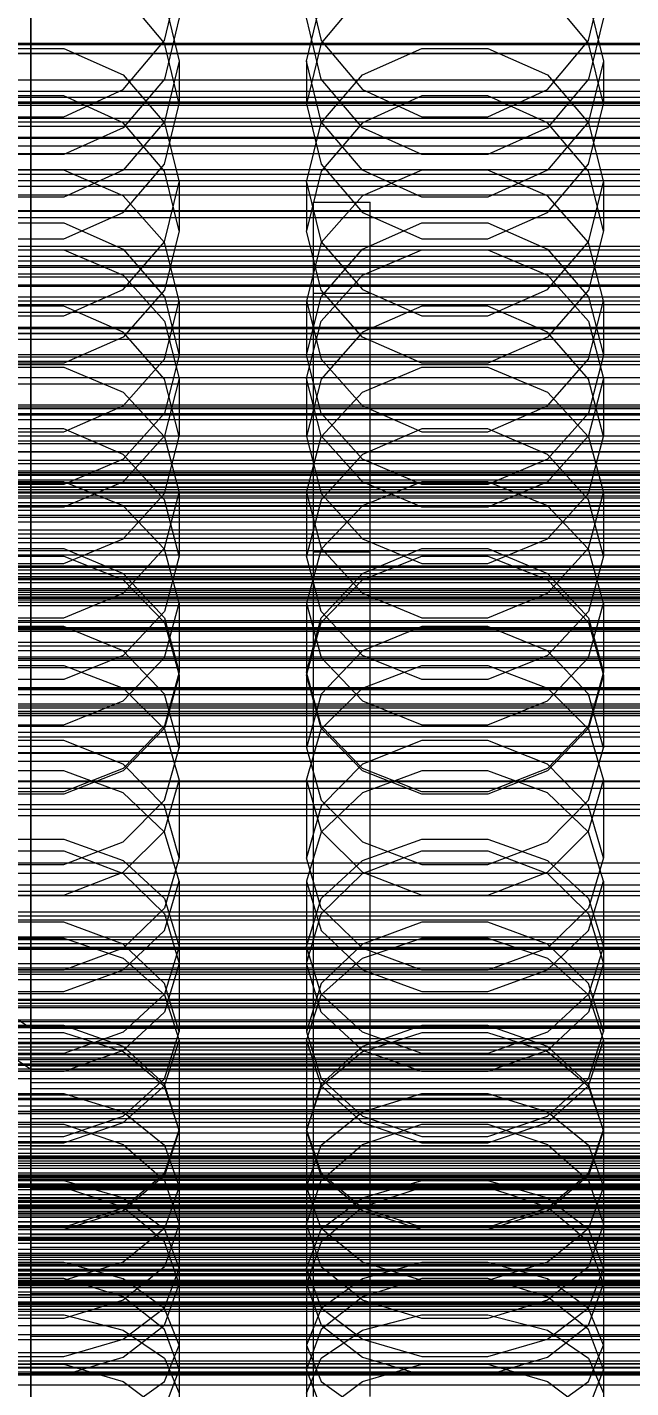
# Model space of a CAD drawing. Header units: millimetres. Extents: x -1970 to 59977, y -65068 to 6837.
# Drawn here: x -130.5 to -45.1, y -34588.8 to -34396.3 of the extents above; entities that cross this region are included whole.
import ezdxf

# ---------------------------------------------------------------- set-up
doc = ezdxf.new("R2010")
doc.units = ezdxf.units.MM
for name, color, linetype, lineweight in [('COTAS_O', 1, 'Continuous', 0), ('COTAS_P', 1, 'Continuous', 0), ('frontal_briquetadora', 7, 'Continuous', 0), ('frontal_C01', 7, 'Continuous', 0), ('frontal_C02', 7, 'Continuous', 0), ('frontal_C03', 7, 'Continuous', 0), ('frontal_mezcladora', 7, 'Continuous', 0), ('frontal_secador', 7, 'Continuous', 0), ('frontal_tolva', 7, 'Continuous', 0), ('frontal_tolva-C01', 7, 'Continuous', 0)]:
    doc.layers.add(name, color=color, linetype=linetype, lineweight=lineweight)
doc.dimstyles.new('R19_100', dxfattribs={"dimtxt": 250, "dimasz": 150, "dimexe": 150, "dimexo": 80, "dimgap": 100, "dimtad": 1, "dimtih": 1, "dimtoh": 1, "dimdsep": 46, "dimcen": 0.09, "dimadec": 0, "dimazin": 0, "dimtfac": 1, "dimtdec": 4, "dimtofl": 0, "dimtmove": 0, "dimatfit": 3, "dimfxl": 1, "dimtolj": 1, "dimtzin": 0, "dimarcsym": 0})

# ---------------------------------------------------------------- blocks, each defined once
blk = doc.blocks.new('*D37')
at = {"layer": 'COTAS_P', "color": 0, "lineweight": -2, "transparency": 16777216}
for p, q in [((-1750, -35420), (-1750, -34450)), ((2600, -35420), (2600, -34450)), ((-1600, -34600), (2450, -34600))]:
    blk.add_line(p, q, dxfattribs=at)
at = {"layer": 'COTAS_P', "color": 0, "transparency": 16777216}
for points in [[(-1600, -34575), (-1600, -34625), (-1750, -34600)], [(2450, -34575), (2450, -34625), (2600, -34600)]]:
    blk.add_solid(points, dxfattribs=at)
at = {"layer": 'Defpoints', "color": 0, "transparency": 16777216}
for p in [(2600, -34600), (-1750, -35500), (2600, -35500)]:
    blk.add_point(p, dxfattribs=at)
blk = doc.blocks.new('*D39')
at = {"layer": 'COTAS_O', "color": 0, "lineweight": -2, "transparency": 16777216}
for p, q in [((-1725, -34320), (-1725, -33550)), ((1725, -34320), (1725, -33550)), ((-1575, -33700), (1575, -33700))]:
    blk.add_line(p, q, dxfattribs=at)
at = {"layer": 'COTAS_O', "color": 0, "transparency": 16777216}
for points in [[(-1575, -33675), (-1575, -33725), (-1725, -33700)], [(1575, -33675), (1575, -33725), (1725, -33700)]]:
    blk.add_solid(points, dxfattribs=at)
at = {"layer": 'Defpoints', "color": 0, "transparency": 16777216}
for p in [(1725, -33700), (-1725, -34400), (1725, -34400)]:
    blk.add_point(p, dxfattribs=at)
blk = doc.blocks.new('*D42')
at = {"layer": 'COTAS_O', "color": 0, "lineweight": -2, "transparency": 16777216}
for p, q in [((-570, -33700), (200, -33700)), ((50, -34750), (50, -33850)), ((-570, -34900), (200, -34900))]:
    blk.add_line(p, q, dxfattribs=at)
at = {"layer": 'COTAS_O', "color": 0, "transparency": 16777216}
for points in [[(25, -33850), (75, -33850), (50, -33700)], [(25, -34750), (75, -34750), (50, -34900)]]:
    blk.add_solid(points, dxfattribs=at)
at = {"layer": 'Defpoints', "color": 0, "transparency": 16777216}
for p in [(-650, -33700), (50, -33700), (-650, -34900)]:
    blk.add_point(p, dxfattribs=at)
blk = doc.blocks.new('*D43')
at = {"layer": 'COTAS_O', "color": 0, "lineweight": -2, "transparency": 16777216}
for p, q in [((-650, -34820), (-650, -34050)), ((650, -34820), (650, -34050)), ((-500, -34200), (500, -34200))]:
    blk.add_line(p, q, dxfattribs=at)
at = {"layer": 'COTAS_O', "color": 0, "transparency": 16777216}
for points in [[(-500, -34175), (-500, -34225), (-650, -34200)], [(500, -34175), (500, -34225), (650, -34200)]]:
    blk.add_solid(points, dxfattribs=at)
at = {"layer": 'Defpoints', "color": 0, "transparency": 16777216}
for p in [(650, -34200), (-650, -34900), (650, -34900)]:
    blk.add_point(p, dxfattribs=at)

msp = doc.modelspace()

# ---------------------------------------------------------------- linework, layer by layer
at = {"layer": 'frontal_briquetadora'}
for p, q in [((-111.08, -34398.159), (-109, -34389.484)), ((-91, -34389.484), (-88.92, -34398.159)), ((-51.08, -34398.159), (-49, -34389.484)), ((-111.08, -34398.53), (-116.906, -34391.571)), ((-83.094, -34391.571), (-88.92, -34398.53)), ((-51.08, -34398.53), (-56.906, -34391.571)), ((-111.08, -34392.502), (-109, -34401.081)), ((-91, -34401.081), (-88.92, -34392.502)), ((-51.08, -34392.502), (-49, -34401.081)), ((-109, -34394.99), (-111.08, -34403.634)), ((-88.92, -34403.634), (-91, -34394.99)), ((-49, -34394.99), (-51.08, -34403.634)), ((-134.673, -34399.304), (-125.327, -34399.304)), ((-125.327, -34399.304), (-116.907, -34403.051)), ((-116.907, -34405.116), (-111.08, -34398.159)), ((-109, -34407.145), (-111.08, -34398.53)), ((-88.92, -34398.53), (-91, -34407.145)), ((-88.92, -34398.159), (-83.093, -34405.116)), ((-83.093, -34403.051), (-74.673, -34399.304)), ((-74.673, -34399.304), (-65.327, -34399.304)), ((-65.327, -34399.304), (-56.907, -34403.051)), ((-56.907, -34405.116), (-51.08, -34398.159)), ((-49, -34407.145), (-51.08, -34398.53)), ((-109, -34401.081), (-111.08, -34409.66)), ((-109, -34401.081), (-109, -34407.145)), ((-91, -34401.081), (-91, -34407.145)), ((-88.92, -34409.66), (-91, -34401.081)), ((-49, -34401.081), (-51.08, -34409.66)), ((-49, -34401.081), (-49, -34407.145)), ((-116.907, -34403.051), (-111.08, -34409.801)), ((-111.08, -34403.634), (-116.906, -34410.517)), ((-88.92, -34409.801), (-83.093, -34403.051)), ((-83.094, -34410.517), (-88.92, -34403.634)), ((-56.907, -34403.051), (-51.08, -34409.801)), ((-51.08, -34403.634), (-56.906, -34410.517)), ((-125.327, -34408.976), (-116.907, -34405.116)), ((-83.093, -34405.116), (-74.673, -34408.976)), ((-65.327, -34408.976), (-56.907, -34405.116)), ((-125.326, -34405.988), (-134.674, -34405.988)), ((-116.906, -34409.807), (-125.326, -34405.988)), ((-111.08, -34415.689), (-109, -34407.145)), ((-91, -34407.145), (-88.92, -34415.689)), ((-74.674, -34405.988), (-83.094, -34409.807)), ((-65.326, -34405.988), (-74.674, -34405.988)), ((-56.906, -34409.807), (-65.326, -34405.988)), ((-51.08, -34415.689), (-49, -34407.145)), ((-134.673, -34408.976), (-125.327, -34408.976)), ((-74.673, -34408.976), (-65.327, -34408.976)), ((-116.906, -34410.517), (-125.326, -34414.319)), ((-111.08, -34409.66), (-116.907, -34416.54)), ((-111.08, -34416.648), (-116.906, -34409.807)), ((-111.08, -34409.801), (-109, -34418.219)), ((-91, -34418.219), (-88.92, -34409.801)), ((-83.093, -34416.54), (-88.92, -34409.66)), ((-83.094, -34409.807), (-88.92, -34416.648)), ((-74.674, -34414.319), (-83.094, -34410.517)), ((-56.906, -34410.517), (-65.326, -34414.319)), ((-51.08, -34409.66), (-56.907, -34416.54)), ((-51.08, -34416.648), (-56.906, -34409.807)), ((-51.08, -34409.801), (-49, -34418.219)), ((-125.326, -34414.319), (-134.674, -34414.319)), ((-65.326, -34414.319), (-74.674, -34414.319)), ((-125.327, -34416.505), (-134.673, -34416.505)), ((-116.907, -34420.17), (-125.327, -34416.505)), ((-116.907, -34416.54), (-125.327, -34420.358)), ((-116.906, -34422.488), (-111.08, -34415.689)), ((-109, -34425.108), (-111.08, -34416.648)), ((-88.92, -34416.648), (-91, -34425.108)), ((-88.92, -34415.689), (-83.094, -34422.488)), ((-74.673, -34416.505), (-83.093, -34420.17)), ((-74.673, -34420.358), (-83.093, -34416.54)), ((-65.327, -34416.505), (-74.673, -34416.505)), ((-56.907, -34420.17), (-65.327, -34416.505)), ((-56.907, -34416.54), (-65.327, -34420.358)), ((-56.906, -34422.488), (-51.08, -34415.689)), ((-49, -34425.108), (-51.08, -34416.648)), ((-111.08, -34426.637), (-109, -34418.219)), ((-109, -34418.219), (-109, -34425.108)), ((-91, -34418.219), (-91, -34425.108)), ((-91, -34418.219), (-88.92, -34426.637)), ((-51.08, -34426.637), (-49, -34418.219)), ((-49, -34418.219), (-49, -34425.108)), ((-125.327, -34420.358), (-134.673, -34420.358)), ((-111.08, -34426.776), (-116.907, -34420.17)), ((-83.093, -34420.17), (-88.92, -34426.776)), ((-65.327, -34420.358), (-74.673, -34420.358)), ((-51.08, -34426.776), (-56.907, -34420.17)), ((-125.326, -34426.241), (-116.906, -34422.488)), ((-83.094, -34422.488), (-74.674, -34426.241)), ((-65.326, -34426.241), (-56.906, -34422.488)), ((-134.674, -34423.972), (-125.326, -34423.972)), ((-125.326, -34423.972), (-116.906, -34427.72)), ((-83.094, -34427.72), (-74.674, -34423.972)), ((-74.674, -34423.972), (-65.326, -34423.972)), ((-65.326, -34423.972), (-56.906, -34427.72)), ((-134.674, -34426.241), (-125.326, -34426.241)), ((-116.907, -34433.388), (-111.08, -34426.637)), ((-109, -34425.108), (-111.08, -34433.486)), ((-109, -34435.012), (-111.08, -34426.776)), ((-88.92, -34433.486), (-91, -34425.108)), ((-88.92, -34426.776), (-91, -34435.012)), ((-88.92, -34426.637), (-83.093, -34433.388)), ((-74.674, -34426.241), (-65.326, -34426.241)), ((-56.907, -34433.388), (-51.08, -34426.637)), ((-49, -34425.108), (-51.08, -34433.486)), ((-49, -34435.012), (-51.08, -34426.776)), ((-134.673, -34427.785), (-125.327, -34427.785)), ((-125.327, -34427.785), (-116.907, -34431.392)), ((-116.906, -34427.72), (-111.08, -34434.426)), ((-88.92, -34434.426), (-83.094, -34427.72)), ((-83.093, -34431.392), (-74.673, -34427.785)), ((-74.673, -34427.785), (-65.327, -34427.785)), ((-65.327, -34427.785), (-56.907, -34431.392)), ((-56.906, -34427.72), (-51.08, -34434.426)), ((-116.907, -34431.392), (-111.08, -34437.891)), ((-88.92, -34437.891), (-83.093, -34431.392)), ((-56.907, -34431.392), (-51.08, -34437.891)), ((200, -34434.477), (-160, -34434.477)), ((-125.327, -34437.134), (-116.907, -34433.388)), ((-111.08, -34433.486), (-116.906, -34440.145)), ((-111.08, -34434.426), (-109, -34442.708)), ((-91, -34442.708), (-88.92, -34434.426)), ((-83.094, -34440.145), (-88.92, -34433.486)), ((-83.093, -34433.388), (-74.673, -34437.134)), ((-65.327, -34437.134), (-56.907, -34433.388)), ((-51.08, -34433.486), (-56.906, -34440.145)), ((-51.08, -34434.426), (-49, -34442.708)), ((-125.326, -34435.765), (-134.674, -34435.765)), ((-116.906, -34439.459), (-125.326, -34435.765)), ((-111.08, -34443.249), (-109, -34435.012)), ((-109, -34435.012), (-109, -34442.708)), ((-91, -34435.012), (-91, -34442.708)), ((-91, -34435.012), (-88.92, -34443.249)), ((-74.674, -34435.765), (-83.094, -34439.459)), ((-65.326, -34435.765), (-74.674, -34435.765)), ((-56.906, -34439.459), (-65.326, -34435.765)), ((-51.08, -34443.249), (-49, -34435.012)), ((-49, -34435.012), (-49, -34442.708)), ((-134.673, -34437.134), (-125.327, -34437.134)), ((-111.08, -34437.891), (-109, -34445.996)), ((-91, -34445.996), (-88.92, -34437.891)), ((-74.673, -34437.134), (-65.327, -34437.134)), ((-51.08, -34437.891), (-49, -34445.996)), ((-160, -34439.62), (200, -34439.62)), ((-116.906, -34440.145), (-125.326, -34443.818)), ((-111.08, -34446.067), (-116.906, -34439.459)), ((-83.094, -34439.459), (-88.92, -34446.067)), ((-74.674, -34443.818), (-83.094, -34440.145)), ((-56.906, -34440.145), (-65.326, -34443.818)), ((-51.08, -34446.067), (-56.906, -34439.459)), ((-125.326, -34443.818), (-134.674, -34443.818)), ((-116.907, -34449.855), (-111.08, -34443.249)), ((-109, -34442.708), (-111.08, -34450.901)), ((-88.92, -34450.901), (-91, -34442.708)), ((-88.92, -34443.249), (-83.093, -34449.855)), ((-65.326, -34443.818), (-74.674, -34443.818)), ((-56.907, -34449.855), (-51.08, -34443.249)), ((-49, -34442.708), (-51.08, -34450.901)), ((-134.673, -34444.394), (-125.327, -34444.394)), ((-125.327, -34444.394), (-116.907, -34447.906)), ((-109, -34445.996), (-111.08, -34454.101)), ((-109, -34454.221), (-111.08, -34446.067)), ((-109, -34445.996), (-109, -34454.221)), ((-91, -34445.996), (-91, -34454.221)), ((-88.92, -34454.101), (-91, -34445.996)), ((-88.92, -34446.067), (-91, -34454.221)), ((-83.093, -34447.906), (-74.673, -34444.394)), ((-74.673, -34444.394), (-65.327, -34444.394)), ((-65.327, -34444.394), (-56.907, -34447.906)), ((-49, -34445.996), (-51.08, -34454.101)), ((-49, -34454.221), (-51.08, -34446.067)), ((-49, -34445.996), (-49, -34454.221)), ((-116.907, -34447.906), (-111.08, -34454.234)), ((-88.92, -34454.234), (-83.093, -34447.906)), ((-56.907, -34447.906), (-51.08, -34454.234)), ((-125.327, -34453.52), (-116.907, -34449.855)), ((-83.093, -34449.855), (-74.673, -34453.52)), ((-65.327, -34453.52), (-56.907, -34449.855)), ((200, -34451.11), (-160, -34451.11)), ((-111.08, -34450.901), (-116.906, -34457.404)), ((-83.094, -34457.404), (-88.92, -34450.901)), ((-51.08, -34450.901), (-56.906, -34457.404)), ((-125.326, -34453.127), (-134.674, -34453.127)), ((-134.673, -34453.52), (-125.327, -34453.52)), ((-116.906, -34456.734), (-125.326, -34453.127)), ((-74.674, -34453.127), (-83.094, -34456.734)), ((-65.326, -34453.127), (-74.674, -34453.127)), ((-74.673, -34453.52), (-65.327, -34453.52)), ((-56.906, -34456.734), (-65.326, -34453.127)), ((-111.08, -34454.101), (-116.907, -34460.601)), ((-111.08, -34462.278), (-109, -34454.221)), ((-111.08, -34454.234), (-109, -34462.125)), ((-91, -34454.221), (-88.92, -34462.278)), ((-91, -34462.125), (-88.92, -34454.234)), ((-83.093, -34460.601), (-88.92, -34454.101)), ((-51.08, -34454.101), (-56.907, -34460.601)), ((-51.08, -34462.278), (-49, -34454.221)), ((-51.08, -34454.234), (-49, -34462.125)), ((-160, -34457.538), (200, -34457.538)), ((-116.906, -34457.404), (-125.326, -34460.988)), ((-111.08, -34463.18), (-116.906, -34456.734)), ((-83.094, -34456.734), (-88.92, -34463.181)), ((-74.674, -34460.988), (-83.094, -34457.404)), ((-56.906, -34457.404), (-65.326, -34460.988)), ((-51.08, -34463.18), (-56.906, -34456.734)), ((200, -34461.368), (-160, -34461.368)), ((-125.326, -34460.988), (-134.674, -34460.988)), ((-125.327, -34460.596), (-134.673, -34460.596)), ((-116.907, -34464.004), (-125.327, -34460.596)), ((-116.907, -34460.601), (-125.327, -34464.208)), ((-74.673, -34460.596), (-83.093, -34464.004)), ((-74.673, -34464.208), (-83.093, -34460.601)), ((-65.326, -34460.988), (-74.674, -34460.988)), ((-65.327, -34460.596), (-74.673, -34460.596)), ((-56.907, -34464.004), (-65.327, -34460.596)), ((-56.907, -34460.601), (-65.327, -34464.208)), ((-116.906, -34468.668), (-111.08, -34462.278)), ((-111.08, -34470.016), (-109, -34462.125)), ((-109, -34471.125), (-111.08, -34463.18)), ((-109, -34462.125), (-109, -34471.125)), ((-91, -34462.125), (-91, -34471.125)), ((-91, -34462.125), (-88.92, -34470.016)), ((-88.92, -34463.181), (-91, -34471.125)), ((-88.92, -34462.278), (-83.094, -34468.668)), ((-56.906, -34468.668), (-51.08, -34462.278)), ((-51.08, -34470.016), (-49, -34462.125)), ((-49, -34471.125), (-51.08, -34463.18)), ((-49, -34462.125), (-49, -34471.125)), ((-160, -34463.94), (200, -34463.94)), ((-125.327, -34464.208), (-134.673, -34464.208)), ((-111.08, -34470.145), (-116.907, -34464.004)), ((-83.093, -34464.004), (-88.92, -34470.145)), ((-65.327, -34464.208), (-74.673, -34464.208)), ((-51.08, -34470.145), (-56.907, -34464.004)), ((-125.326, -34472.188), (-116.906, -34468.668)), ((-83.094, -34468.668), (-74.674, -34472.188)), ((-65.326, -34472.188), (-56.906, -34468.668)), ((-134.674, -34470.06), (-125.326, -34470.06)), ((-134.673, -34471.151), (-125.327, -34471.151)), ((-125.327, -34471.151), (-116.907, -34474.485)), ((-125.326, -34470.06), (-116.906, -34473.572)), ((-116.907, -34476.344), (-111.08, -34470.016)), ((-109, -34477.803), (-111.08, -34470.145)), ((-109, -34471.125), (-111.08, -34478.964)), ((-88.92, -34470.145), (-91, -34477.803)), ((-88.92, -34478.964), (-91, -34471.125)), ((-88.92, -34470.016), (-83.093, -34476.344)), ((-83.094, -34473.572), (-74.674, -34470.06)), ((-83.093, -34474.485), (-74.673, -34471.151)), ((-74.674, -34470.06), (-65.326, -34470.06)), ((-74.673, -34471.151), (-65.327, -34471.151)), ((-65.327, -34471.151), (-56.907, -34474.485)), ((-65.326, -34470.06), (-56.906, -34473.572)), ((-56.907, -34476.344), (-51.08, -34470.016)), ((-49, -34477.803), (-51.08, -34470.145)), ((-49, -34471.125), (-51.08, -34478.964)), ((-134.674, -34472.188), (-125.326, -34472.188)), ((-74.674, -34472.188), (-65.326, -34472.188)), ((-116.907, -34474.485), (-111.08, -34480.494)), ((-116.906, -34473.572), (-111.08, -34479.841)), ((-88.92, -34479.841), (-83.094, -34473.572)), ((-88.92, -34480.494), (-83.093, -34474.485)), ((-56.907, -34474.485), (-51.08, -34480.494)), ((-56.906, -34473.572), (-51.08, -34479.841)), ((-125.327, -34479.856), (-116.907, -34476.344)), ((-83.093, -34476.344), (-74.673, -34479.856)), ((-65.327, -34479.856), (-56.907, -34476.344)), ((200, -34478.149), (-160, -34478.149)), ((-111.08, -34485.461), (-109, -34477.803)), ((-109, -34477.803), (-109, -34487.557)), ((-91, -34477.803), (-91, -34487.557)), ((-91, -34477.803), (-88.92, -34485.461)), ((-51.08, -34485.461), (-49, -34477.803)), ((-49, -34477.803), (-49, -34487.557)), ((-134.673, -34479.856), (-125.327, -34479.856)), ((-111.08, -34478.964), (-116.906, -34485.172)), ((-111.08, -34479.841), (-109, -34487.557)), ((-111.08, -34480.494), (-109, -34487.986)), ((-91, -34487.557), (-88.92, -34479.841)), ((-91, -34487.986), (-88.92, -34480.494)), ((-83.094, -34485.172), (-88.92, -34478.964)), ((-74.673, -34479.856), (-65.327, -34479.856)), ((-51.08, -34478.964), (-56.906, -34485.172)), ((-51.08, -34479.841), (-49, -34487.557)), ((-51.08, -34480.494), (-49, -34487.986)), ((-160, -34481.433), (200, -34481.433)), ((-125.326, -34481.091), (-134.674, -34481.091)), ((-116.906, -34484.534), (-125.326, -34481.091)), ((-74.674, -34481.091), (-83.094, -34484.534)), ((-65.326, -34481.091), (-74.674, -34481.091)), ((-56.906, -34484.534), (-65.326, -34481.091)), ((-160, -34483.291), (200, -34483.291)), ((-111.08, -34490.676), (-116.906, -34484.534)), ((-83.094, -34484.534), (-88.92, -34490.676)), ((-51.08, -34490.676), (-56.906, -34484.534)), ((-160, -34485.849), (200, -34485.849)), ((-134.673, -34486.586), (-125.327, -34486.586)), ((-125.327, -34486.586), (-116.907, -34489.803)), ((-116.906, -34485.172), (-125.326, -34488.588)), ((-116.907, -34491.602), (-111.08, -34485.461)), ((-88.92, -34485.461), (-83.093, -34491.602)), ((-74.674, -34488.588), (-83.094, -34485.172)), ((-83.093, -34489.803), (-74.673, -34486.586)), ((-74.673, -34486.586), (-65.327, -34486.586)), ((-65.327, -34486.586), (-56.907, -34489.803)), ((-56.906, -34485.172), (-65.326, -34488.588)), ((-56.907, -34491.602), (-51.08, -34485.461)), ((-109, -34487.557), (-111.08, -34495.158)), ((-109, -34487.986), (-111.08, -34495.478)), ((-109, -34487.986), (-109, -34498.23)), ((-88.92, -34495.158), (-91, -34487.557)), ((-91, -34487.986), (-91, -34498.23)), ((-88.92, -34495.478), (-91, -34487.986)), ((-49, -34487.557), (-51.08, -34495.158)), ((-49, -34487.986), (-51.08, -34495.478)), ((-49, -34487.986), (-49, -34498.23)), ((-160, -34489.719), (200, -34489.719)), ((-160, -34489.991), (200, -34489.991)), ((-125.326, -34488.588), (-134.674, -34488.588)), ((-116.907, -34489.803), (-111.08, -34495.6)), ((-88.92, -34495.6), (-83.093, -34489.803)), ((-65.326, -34488.588), (-74.674, -34488.588)), ((-56.907, -34489.803), (-51.08, -34495.6)), ((-160, -34492.29), (200, -34492.29)), ((-125.327, -34495.01), (-116.907, -34491.602)), ((-109, -34498.23), (-111.08, -34490.676)), ((-88.92, -34490.676), (-91, -34498.23)), ((-83.093, -34491.602), (-74.673, -34495.01)), ((-65.327, -34495.01), (-56.907, -34491.602)), ((-49, -34498.23), (-51.08, -34490.676)), ((-160, -34493.614), (200, -34493.614)), ((-134.673, -34495.01), (-125.327, -34495.01)), ((-111.08, -34495.478), (-116.907, -34501.486)), ((-111.08, -34495.158), (-116.906, -34501.17)), ((-111.08, -34495.6), (-109, -34502.829)), ((-91, -34502.829), (-88.92, -34495.6)), ((-83.094, -34501.17), (-88.92, -34495.158)), ((-83.093, -34501.486), (-88.92, -34495.478)), ((-74.673, -34495.01), (-65.327, -34495.01)), ((-51.08, -34495.478), (-56.907, -34501.486)), ((-51.08, -34495.158), (-56.906, -34501.17)), ((-51.08, -34495.6), (-49, -34502.829)), ((-160, -34498.03), (200, -34498.03)), ((-125.326, -34497.219), (-134.674, -34497.219)), ((-116.906, -34500.552), (-125.326, -34497.219)), ((-74.674, -34497.219), (-83.094, -34500.552)), ((-65.326, -34497.219), (-74.674, -34497.219)), ((-56.906, -34500.552), (-65.326, -34497.219)), ((-111.08, -34505.662), (-109, -34498.23)), ((-91, -34498.23), (-88.92, -34505.662)), ((-51.08, -34505.662), (-49, -34498.23)), ((-125.327, -34501.512), (-134.673, -34501.512)), ((-116.907, -34501.486), (-125.327, -34504.82)), ((-116.907, -34504.604), (-125.327, -34501.512)), ((-116.906, -34501.17), (-125.326, -34504.474)), ((-111.08, -34506.493), (-116.906, -34500.552)), ((-83.094, -34500.552), (-88.92, -34506.493)), ((-74.674, -34504.474), (-83.094, -34501.17)), ((-74.673, -34504.82), (-83.093, -34501.486)), ((-74.673, -34501.512), (-83.093, -34504.604)), ((-65.327, -34501.512), (-74.673, -34501.512)), ((-56.907, -34501.486), (-65.327, -34504.82)), ((-56.907, -34504.604), (-65.327, -34501.512)), ((-56.906, -34501.17), (-65.326, -34504.474)), ((-51.08, -34506.493), (-56.906, -34500.552)), ((-111.08, -34510.058), (-109, -34502.829)), ((-109, -34502.829), (-109, -34513.787)), ((-91, -34502.829), (-91, -34513.787)), ((-91, -34502.829), (-88.92, -34510.058)), ((-51.08, -34510.058), (-49, -34502.829)), ((-49, -34502.829), (-49, -34513.787)), ((-125.326, -34504.474), (-134.674, -34504.474)), ((-125.327, -34504.82), (-134.673, -34504.82)), ((-111.08, -34510.176), (-116.907, -34504.604)), ((-116.906, -34511.534), (-111.08, -34505.662)), ((-83.093, -34504.604), (-88.92, -34510.176)), ((-88.92, -34505.662), (-83.094, -34511.534)), ((-65.326, -34504.474), (-74.674, -34504.474)), ((-65.327, -34504.82), (-74.673, -34504.82)), ((-51.08, -34510.176), (-56.907, -34504.604)), ((-56.906, -34511.534), (-51.08, -34505.662)), ((-109, -34513.787), (-111.08, -34506.493)), ((-88.92, -34506.493), (-91, -34513.787)), ((-49, -34513.787), (-51.08, -34506.493)), ((-134.673, -34511.161), (-125.327, -34511.161)), ((-125.327, -34511.161), (-116.907, -34514.166)), ((-125.326, -34514.76), (-116.906, -34511.534)), ((-116.907, -34515.855), (-111.08, -34510.058)), ((-109, -34517.123), (-111.08, -34510.176)), ((-88.92, -34510.176), (-91, -34517.123)), ((-88.92, -34510.058), (-83.093, -34515.855)), ((-83.094, -34511.534), (-74.674, -34514.76)), ((-83.093, -34514.166), (-74.673, -34511.161)), ((-74.673, -34511.161), (-65.327, -34511.161)), ((-65.327, -34511.161), (-56.907, -34514.166)), ((-65.326, -34514.76), (-56.906, -34511.534)), ((-56.907, -34515.855), (-51.08, -34510.058)), ((-49, -34517.123), (-51.08, -34510.176)), ((-134.674, -34512.811), (-125.326, -34512.811)), ((-125.326, -34512.811), (-116.906, -34516.027)), ((-83.094, -34516.027), (-74.674, -34512.811)), ((-74.674, -34512.811), (-65.326, -34512.811)), ((-65.326, -34512.811), (-56.906, -34516.027)), ((-134.674, -34514.76), (-125.326, -34514.76)), ((-116.907, -34514.166), (-111.08, -34519.58)), ((-109, -34513.787), (-111.08, -34520.952)), ((-88.92, -34520.952), (-91, -34513.787)), ((-88.92, -34519.58), (-83.093, -34514.166)), ((-74.674, -34514.76), (-65.326, -34514.76)), ((-56.907, -34514.166), (-51.08, -34519.58)), ((-49, -34513.787), (-51.08, -34520.952)), ((-125.327, -34519.072), (-116.907, -34515.855)), ((-116.906, -34516.027), (-111.08, -34521.752)), ((-111.08, -34524.071), (-109, -34517.123)), ((-109, -34517.123), (-109, -34528.769)), ((-91, -34517.123), (-91, -34528.769)), ((-91, -34517.123), (-88.92, -34524.071)), ((-88.92, -34521.752), (-83.094, -34516.027)), ((-83.093, -34515.855), (-74.673, -34519.072)), ((-65.327, -34519.072), (-56.907, -34515.855)), ((-56.906, -34516.027), (-51.08, -34521.752)), ((-51.08, -34524.071), (-49, -34517.123)), ((-49, -34517.123), (-49, -34528.769)), ((-134.673, -34519.072), (-125.327, -34519.072)), ((-74.673, -34519.072), (-65.327, -34519.072)), ((-111.08, -34520.952), (-116.906, -34526.603)), ((-111.08, -34519.58), (-109, -34526.331)), ((-91, -34526.331), (-88.92, -34519.58)), ((-83.094, -34526.603), (-88.92, -34520.952)), ((-51.08, -34520.952), (-56.906, -34526.603)), ((-51.08, -34519.58), (-49, -34526.331)), ((-125.326, -34522.89), (-134.674, -34522.89)), ((-116.906, -34526.023), (-125.326, -34522.89)), ((-111.08, -34521.752), (-109, -34528.769)), ((-91, -34528.769), (-88.92, -34521.752)), ((-74.674, -34522.89), (-83.094, -34526.023)), ((-65.326, -34522.89), (-74.674, -34522.89)), ((-56.906, -34526.023), (-65.326, -34522.89)), ((-51.08, -34521.752), (-49, -34528.769)), ((-116.907, -34529.643), (-111.08, -34524.071)), ((-88.92, -34524.071), (-83.093, -34529.643)), ((-56.907, -34529.643), (-51.08, -34524.071)), ((-134.673, -34525.158), (-125.327, -34525.158)), ((-125.327, -34525.158), (-116.907, -34528.025)), ((-116.906, -34526.603), (-125.326, -34529.704)), ((-111.08, -34531.596), (-116.906, -34526.023)), ((-109, -34526.331), (-111.08, -34533.082)), ((-109, -34526.331), (-109, -34538.419)), ((-91, -34526.331), (-91, -34538.419)), ((-88.92, -34533.082), (-91, -34526.331)), ((-83.094, -34526.023), (-88.92, -34531.596)), ((-74.674, -34529.704), (-83.094, -34526.603)), ((-83.093, -34528.025), (-74.673, -34525.158)), ((-74.673, -34525.158), (-65.327, -34525.158)), ((-65.327, -34525.158), (-56.907, -34528.025)), ((-56.906, -34526.603), (-65.326, -34529.704)), ((-51.08, -34531.596), (-56.906, -34526.023)), ((-49, -34526.331), (-51.08, -34533.082)), ((-49, -34526.331), (-49, -34538.419)), ((-116.907, -34528.025), (-111.08, -34533.192)), ((-109, -34528.769), (-111.08, -34535.649)), ((-88.92, -34535.648), (-91, -34528.769)), ((-88.92, -34533.192), (-83.093, -34528.025)), ((-56.907, -34528.025), (-51.08, -34533.192)), ((-49, -34528.769), (-51.08, -34535.649)), ((195, -34530), (-195, -34530)), ((-125.326, -34529.704), (-134.674, -34529.704)), ((-125.327, -34532.735), (-116.907, -34529.643)), ((-83.093, -34529.643), (-74.673, -34532.735)), ((-65.326, -34529.704), (-74.674, -34529.704)), ((-65.327, -34532.735), (-56.907, -34529.643)), ((-134.673, -34532.735), (-125.327, -34532.735)), ((-109, -34538.419), (-111.08, -34531.596)), ((-88.92, -34531.596), (-91, -34538.419)), ((-74.673, -34532.735), (-65.327, -34532.735)), ((-49, -34538.419), (-51.08, -34531.596)), ((-111.08, -34533.082), (-116.907, -34538.496)), ((-111.08, -34533.192), (-109, -34539.635)), ((-91, -34539.635), (-88.92, -34533.192)), ((-83.093, -34538.496), (-88.92, -34533.082)), ((-51.08, -34533.082), (-56.907, -34538.496)), ((-51.08, -34533.192), (-49, -34539.635)), ((-111.08, -34535.649), (-116.906, -34541.066)), ((-83.094, -34541.066), (-88.92, -34535.648)), ((-51.08, -34535.649), (-56.906, -34541.066)), ((195, -34537), (-195, -34537)), ((-125.326, -34537.508), (-134.674, -34537.508)), ((-125.327, -34538.552), (-134.673, -34538.552)), ((-116.907, -34538.496), (-125.327, -34541.501)), ((-116.907, -34541.275), (-125.327, -34538.552)), ((-116.906, -34540.51), (-125.326, -34537.508)), ((-111.08, -34545.1), (-109, -34538.419)), ((-91, -34538.419), (-88.92, -34545.1)), ((-74.674, -34537.508), (-83.094, -34540.51)), ((-74.673, -34541.501), (-83.093, -34538.496)), ((-74.673, -34538.552), (-83.093, -34541.275)), ((-65.326, -34537.508), (-74.674, -34537.508)), ((-65.327, -34538.552), (-74.673, -34538.552)), ((-56.907, -34538.496), (-65.327, -34541.501)), ((-56.907, -34541.275), (-65.327, -34538.552)), ((-56.906, -34540.51), (-65.326, -34537.508)), ((-51.08, -34545.1), (-49, -34538.419)), ((-111.08, -34545.844), (-116.906, -34540.51)), ((-111.08, -34546.078), (-109, -34539.635)), ((-109, -34539.635), (-109, -34552.363)), ((-91, -34539.635), (-91, -34552.363)), ((-91, -34539.635), (-88.92, -34546.078)), ((-83.094, -34540.51), (-88.92, -34545.844)), ((-51.08, -34545.844), (-56.906, -34540.51)), ((-51.08, -34546.078), (-49, -34539.635)), ((-49, -34539.635), (-49, -34552.363)), ((-125.327, -34541.501), (-134.673, -34541.501)), ((-116.906, -34541.066), (-125.326, -34544.034)), ((-111.08, -34546.182), (-116.907, -34541.275)), ((-83.093, -34541.275), (-88.92, -34546.182)), ((-74.674, -34544.034), (-83.094, -34541.066)), ((-65.327, -34541.501), (-74.673, -34541.501)), ((-56.906, -34541.066), (-65.326, -34544.034)), ((-51.08, -34546.182), (-56.907, -34541.275)), ((-125.326, -34544.034), (-134.674, -34544.034)), ((-65.326, -34544.034), (-74.674, -34544.034)), ((-116.907, -34551.244), (-111.08, -34546.078)), ((-116.906, -34550.353), (-111.08, -34545.1)), ((-109, -34552.363), (-111.08, -34545.844)), ((-109, -34552.301), (-111.08, -34546.182)), ((-88.92, -34545.844), (-91, -34552.363)), ((-88.92, -34546.182), (-91, -34552.301)), ((-88.92, -34545.1), (-83.094, -34550.353)), ((-88.92, -34546.078), (-83.093, -34551.244)), ((-56.907, -34551.244), (-51.08, -34546.078)), ((-56.906, -34550.353), (-51.08, -34545.1)), ((-49, -34552.363), (-51.08, -34545.844)), ((-49, -34552.301), (-51.08, -34546.182)), ((-134.673, -34547.13), (-125.327, -34547.13)), ((-125.327, -34547.13), (-116.907, -34549.754)), ((-83.093, -34549.754), (-74.673, -34547.13)), ((-74.673, -34547.13), (-65.327, -34547.13)), ((-65.327, -34547.13), (-56.907, -34549.754)), ((-116.907, -34549.754), (-111.08, -34554.481)), ((-88.92, -34554.481), (-83.093, -34549.754)), ((-56.907, -34549.754), (-51.08, -34554.481)), ((-134.674, -34551.493), (-125.326, -34551.493)), ((-125.327, -34554.112), (-116.907, -34551.244)), ((-125.326, -34553.23), (-116.906, -34550.353)), ((-125.326, -34551.493), (-116.906, -34554.358)), ((-83.094, -34550.353), (-74.674, -34553.23)), ((-83.094, -34554.358), (-74.674, -34551.493)), ((-83.093, -34551.244), (-74.673, -34554.112)), ((-74.674, -34551.493), (-65.326, -34551.493)), ((-65.327, -34554.112), (-56.907, -34551.244)), ((-65.326, -34553.23), (-56.906, -34550.353)), ((-65.326, -34551.493), (-56.906, -34554.358)), ((-134.674, -34553.23), (-125.326, -34553.23)), ((-111.08, -34558.42), (-109, -34552.301)), ((-109, -34552.363), (-111.08, -34558.731)), ((-109, -34552.301), (-109, -34565.638)), ((-91, -34552.301), (-91, -34565.638)), ((-91, -34552.301), (-88.92, -34558.42)), ((-88.92, -34558.731), (-91, -34552.363)), ((-74.674, -34553.23), (-65.326, -34553.23)), ((-51.08, -34558.42), (-49, -34552.301)), ((-49, -34552.363), (-51.08, -34558.731)), ((-49, -34552.301), (-49, -34565.638)), ((-134.673, -34554.112), (-125.327, -34554.112)), ((-116.906, -34554.358), (-111.08, -34559.44)), ((-111.08, -34554.481), (-109, -34560.376)), ((-91, -34560.376), (-88.92, -34554.481)), ((-88.92, -34559.44), (-83.094, -34554.358)), ((-74.673, -34554.112), (-65.327, -34554.112)), ((-56.906, -34554.358), (-51.08, -34559.44)), ((-51.08, -34554.481), (-49, -34560.376)), ((-134.673, -34559.449), (-125.327, -34559.449)), ((-125.327, -34559.449), (-116.907, -34561.918)), ((-116.907, -34563.327), (-111.08, -34558.42)), ((-111.08, -34558.731), (-116.906, -34563.729)), ((-111.08, -34559.44), (-109, -34565.638)), ((-91, -34565.638), (-88.92, -34559.44)), ((-88.92, -34558.42), (-83.093, -34563.327)), ((-83.094, -34563.729), (-88.92, -34558.731)), ((-83.093, -34561.918), (-74.673, -34559.449)), ((-74.673, -34559.449), (-65.327, -34559.449)), ((-65.327, -34559.449), (-56.907, -34561.918)), ((-56.907, -34563.327), (-51.08, -34558.42)), ((-51.08, -34558.731), (-56.906, -34563.729)), ((-51.08, -34559.44), (-49, -34565.638)), ((-125.326, -34560.448), (-134.674, -34560.448)), ((-116.906, -34563.217), (-125.326, -34560.448)), ((-109, -34560.376), (-111.08, -34566.271)), ((-109, -34560.376), (-109, -34574.101)), ((-91, -34560.376), (-91, -34574.101)), ((-88.92, -34566.271), (-91, -34560.376)), ((-74.674, -34560.448), (-83.094, -34563.217)), ((-65.326, -34560.448), (-74.674, -34560.448)), ((-56.906, -34563.217), (-65.326, -34560.448)), ((-49, -34560.376), (-51.08, -34566.271)), ((-49, -34560.376), (-49, -34574.101)), ((-125.327, -34566.05), (-116.907, -34563.327)), ((-116.907, -34561.918), (-111.08, -34566.366)), ((-111.08, -34568.125), (-116.906, -34563.217)), ((-88.92, -34566.366), (-83.093, -34561.918)), ((-83.094, -34563.217), (-88.92, -34568.125)), ((-83.093, -34563.327), (-74.673, -34566.05)), ((-65.327, -34566.05), (-56.907, -34563.327)), ((-56.907, -34561.918), (-51.08, -34566.366)), ((-51.08, -34568.125), (-56.906, -34563.217)), ((-116.906, -34563.729), (-125.326, -34566.461)), ((-74.674, -34566.461), (-83.094, -34563.729)), ((-56.906, -34563.729), (-65.326, -34566.461)), ((-125.326, -34566.461), (-134.674, -34566.461)), ((-134.673, -34566.05), (-125.327, -34566.05)), ((-111.08, -34566.271), (-116.907, -34570.998)), ((-109, -34565.638), (-111.08, -34571.679)), ((-111.08, -34566.366), (-109, -34571.912)), ((-88.92, -34571.679), (-91, -34565.638)), ((-91, -34571.912), (-88.92, -34566.366)), ((-83.093, -34570.998), (-88.92, -34566.271)), ((-65.326, -34566.461), (-74.674, -34566.461)), ((-74.673, -34566.05), (-65.327, -34566.05)), ((-51.08, -34566.271), (-56.907, -34570.998)), ((-49, -34565.638), (-51.08, -34571.679)), ((-51.08, -34566.366), (-49, -34571.912)), ((-109, -34574.101), (-111.08, -34568.125)), ((-88.92, -34568.125), (-91, -34574.101)), ((-49, -34574.101), (-51.08, -34568.125)), ((-125.327, -34571.082), (-134.673, -34571.082)), ((-116.907, -34570.998), (-125.327, -34573.621)), ((-116.907, -34573.39), (-125.327, -34571.082)), ((-74.673, -34573.621), (-83.093, -34570.998)), ((-74.673, -34571.082), (-83.093, -34573.39)), ((-65.327, -34571.082), (-74.673, -34571.082)), ((-56.907, -34570.998), (-65.327, -34573.621)), ((-56.907, -34573.39), (-65.327, -34571.082)), ((-111.08, -34571.679), (-116.906, -34576.409)), ((-111.08, -34577.459), (-109, -34571.912)), ((-109, -34571.912), (-109, -34586.193)), ((-91, -34571.912), (-91, -34586.193)), ((-91, -34571.912), (-88.92, -34577.459)), ((-83.094, -34576.409), (-88.92, -34571.679)), ((-51.08, -34571.679), (-56.906, -34576.409)), ((-51.08, -34577.459), (-49, -34571.912)), ((-49, -34571.912), (-49, -34586.193)), ((-125.326, -34573.305), (-134.674, -34573.305)), ((-125.327, -34573.621), (-134.673, -34573.621)), ((-116.906, -34575.925), (-125.326, -34573.305)), ((-111.08, -34577.548), (-116.907, -34573.39)), ((-111.08, -34579.916), (-109, -34574.101)), ((-91, -34574.101), (-88.92, -34579.916)), ((-83.093, -34573.39), (-88.92, -34577.548)), ((-74.674, -34573.305), (-83.094, -34575.925)), ((-65.326, -34573.305), (-74.674, -34573.305)), ((-65.327, -34573.621), (-74.673, -34573.621)), ((-56.906, -34575.925), (-65.326, -34573.305)), ((-51.08, -34577.548), (-56.907, -34573.39)), ((-51.08, -34579.916), (-49, -34574.101)), ((-116.906, -34576.409), (-125.326, -34578.991)), ((-111.08, -34580.562), (-116.906, -34575.925)), ((-83.094, -34575.925), (-88.92, -34580.562)), ((-74.674, -34578.991), (-83.094, -34576.409)), ((-56.906, -34576.409), (-65.326, -34578.991)), ((-51.08, -34580.562), (-56.906, -34575.925)), ((-125.326, -34578.991), (-134.674, -34578.991)), ((-134.673, -34578.443), (-125.327, -34578.443)), ((-125.327, -34578.443), (-116.907, -34580.641)), ((-116.907, -34581.907), (-111.08, -34577.459)), ((-109, -34582.734), (-111.08, -34577.548)), ((-88.92, -34577.548), (-91, -34582.734)), ((-88.92, -34577.459), (-83.093, -34581.907)), ((-83.093, -34580.641), (-74.673, -34578.443)), ((-65.326, -34578.991), (-74.674, -34578.991)), ((-74.673, -34578.443), (-65.327, -34578.443)), ((-65.327, -34578.443), (-56.907, -34580.641)), ((-56.907, -34581.907), (-51.08, -34577.459)), ((-49, -34582.734), (-51.08, -34577.548)), ((195, -34580), (-195, -34580)), ((-116.907, -34580.641), (-111.08, -34584.6)), ((-116.906, -34584.461), (-111.08, -34579.916)), ((-109, -34586.193), (-111.08, -34580.562)), ((-88.92, -34580.562), (-91, -34586.193)), ((-88.92, -34579.916), (-83.094, -34584.461)), ((-88.92, -34584.6), (-83.093, -34580.641)), ((-56.907, -34580.641), (-51.08, -34584.6)), ((-56.906, -34584.461), (-51.08, -34579.916)), ((-49, -34586.193), (-51.08, -34580.562)), ((-125.327, -34584.376), (-116.907, -34581.907)), ((-111.08, -34587.919), (-109, -34582.734)), ((-109, -34582.734), (-109, -34597.535)), ((-91, -34582.734), (-91, -34597.535)), ((-91, -34582.734), (-88.92, -34587.919)), ((-83.093, -34581.907), (-74.673, -34584.376)), ((-65.327, -34584.376), (-56.907, -34581.907)), ((-51.08, -34587.919), (-49, -34582.734)), ((-49, -34582.734), (-49, -34597.535)), ((-134.673, -34584.376), (-125.327, -34584.376)), ((-125.326, -34586.939), (-116.906, -34584.461)), ((-111.08, -34584.6), (-109, -34589.538)), ((-91, -34589.538), (-88.92, -34584.6)), ((-83.094, -34584.461), (-74.674, -34586.939)), ((-74.673, -34584.376), (-65.327, -34584.376)), ((-65.326, -34586.939), (-56.906, -34584.461)), ((-51.08, -34584.6), (-49, -34589.538)), ((-134.674, -34585.444), (-125.326, -34585.444)), ((-125.326, -34585.444), (-116.906, -34587.908)), ((-109, -34586.193), (-111.08, -34591.656)), ((-88.92, -34591.656), (-91, -34586.193)), ((-83.094, -34587.908), (-74.674, -34585.444)), ((-74.674, -34585.444), (-65.326, -34585.444)), ((-65.326, -34585.444), (-56.906, -34587.908)), ((-49, -34586.193), (-51.08, -34591.656)), ((195, -34587), (-195, -34587)), ((-134.674, -34586.939), (-125.326, -34586.939)), ((-116.907, -34592.078), (-111.08, -34587.919)), ((-116.906, -34587.908), (-111.08, -34592.262)), ((-88.92, -34592.262), (-83.094, -34587.908)), ((-88.92, -34587.919), (-83.093, -34592.078)), ((-74.674, -34586.939), (-65.326, -34586.939)), ((-56.907, -34592.078), (-51.08, -34587.919)), ((-56.906, -34587.908), (-51.08, -34592.262))]:
    msp.add_line(p, q, dxfattribs=at)
at = {"layer": 'frontal_C01'}
for p, q in [((-130, -34620.053), (-130, -34323.357)), ((-130, -34329.075), (-130, -34625.771)), ((-425, -34411.836), (425, -34411.836)), ((425, -34423.267), (-425, -34423.267)), ((425, -34427.299), (-425, -34427.299)), ((-425, -34438.729), (425, -34438.729)), ((-450, -34481.223), (450, -34481.223)), ((450, -34493.398), (-450, -34493.398)), ((450, -34514.562), (-450, -34514.562)), ((-450, -34526.737), (450, -34526.737))]:
    msp.add_line(p, q, dxfattribs=at)
at = {"layer": 'frontal_C02'}
for p, q in [((-130, -34537.975), (-130, -34253.153)), ((-130, -34258.894), (-130, -34543.716)), ((-311.15, -34442.907), (311.15, -34442.907)), ((-311.15, -34443.543), (311.15, -34443.543)), ((-311.15, -34444), (311.15, -34444)), ((-311.15, -34445.866), (311.15, -34445.866)), ((-311.15, -34446.749), (311.15, -34446.749)), ((-311.15, -34449.717), (311.15, -34449.717)), ((-311.15, -34450.966), (311.15, -34450.966)), ((-311.15, -34454.834), (311.15, -34454.834)), ((-311.15, -34456.364), (311.15, -34456.364)), ((-440, -34459.297), (440, -34459.297)), ((-440, -34459.522), (440, -34459.522)), ((-440, -34459.684), (440, -34459.684)), ((-440, -34460.345), (440, -34460.345)), ((-440, -34460.658), (440, -34460.658)), ((311.15, -34460.868), (-311.15, -34460.868)), ((-440, -34461.71), (440, -34461.71)), ((-440, -34462.153), (440, -34462.153)), ((-440, -34463.523), (440, -34463.523)), ((-311.15, -34462.575), (311.15, -34462.575)), ((-440, -34464.065), (440, -34464.065)), ((440, -34465.661), (-440, -34465.661)), ((-440, -34466.266), (440, -34466.266)), ((-440, -34467.978), (440, -34467.978)), ((-440, -34468.604), (440, -34468.604)), ((-311.15, -34467.408), (311.15, -34467.408)), ((-311.15, -34469.175), (311.15, -34469.175)), ((-440, -34470.317), (440, -34470.317)), ((-440, -34470.922), (440, -34470.922)), ((-440, -34472.517), (440, -34472.517)), ((-440, -34473.06), (440, -34473.06)), ((-130, -34537.975), (-228.298, -34472.116)), ((-440, -34474.43), (440, -34474.43)), ((-440, -34474.873), (440, -34474.873)), ((-311.15, -34474.008), (311.15, -34474.008)), ((-440, -34475.924), (440, -34475.924)), ((-440, -34476.237), (440, -34476.237)), ((-440, -34476.898), (440, -34476.898)), ((-311.15, -34475.715), (311.15, -34475.715)), ((-440, -34477.06), (440, -34477.06)), ((-440, -34477.286), (440, -34477.286)), ((-228.298, -34477.858), (-130, -34543.716)), ((-311.15, -34480.218), (311.15, -34480.218)), ((-311.15, -34481.749), (311.15, -34481.749)), ((-311.15, -34485.616), (311.15, -34485.616)), ((-311.15, -34486.866), (311.15, -34486.866)), ((-311.15, -34489.833), (311.15, -34489.833)), ((-311.15, -34490.717), (311.15, -34490.717)), ((-311.15, -34492.582), (311.15, -34492.582)), ((-311.15, -34493.04), (311.15, -34493.04)), ((-311.15, -34493.676), (311.15, -34493.676)), ((-130, -34822.796), (-130, -34537.975)), ((0, -34537.975), (-130, -34537.975)), ((-130, -34543.716), (-130, -34542.622)), ((-130, -34542.622), (-130, -34543.258)), ((-130, -34542.622), (130, -34542.622)), ((-130, -34543.258), (-130, -34545.581)), ((-130, -34543.258), (130, -34543.258)), ((-130, -34543.716), (-130, -34828.537)), ((-130, -34543.716), (0, -34543.716)), ((-130, -34546.465), (-130, -34543.716)), ((-130, -34543.716), (130, -34543.716)), ((-130, -34545.581), (-130, -34549.432)), ((-130, -34545.581), (130, -34545.581)), ((-130, -34550.682), (-130, -34546.465)), ((-130, -34546.465), (130, -34546.465)), ((-130, -34549.432), (-130, -34554.549)), ((-130, -34549.432), (130, -34549.432)), ((-130, -34556.08), (-130, -34550.682)), ((-130, -34550.682), (130, -34550.682)), ((-130, -34554.549), (-130, -34560.583)), ((-130, -34554.549), (130, -34554.549)), ((-130, -34562.29), (-130, -34556.08)), ((-130, -34556.08), (130, -34556.08)), ((-148, -34559.012), (148, -34559.012)), ((-148, -34559.238), (148, -34559.238)), ((-148, -34559.4), (148, -34559.4)), ((-148, -34560.061), (148, -34560.061)), ((-148, -34560.374), (148, -34560.374)), ((-148, -34561.425), (148, -34561.425)), ((-130, -34560.583), (-130, -34567.123)), ((130, -34560.583), (-130, -34560.583)), ((-148, -34561.868), (148, -34561.868)), ((-148, -34563.238), (148, -34563.238)), ((-130, -34568.89), (-130, -34562.29)), ((-130, -34562.29), (130, -34562.29)), ((-148, -34563.781), (148, -34563.781)), ((148, -34565.376), (-148, -34565.376)), ((-148, -34565.981), (148, -34565.981)), ((-130, -34567.123), (-130, -34573.723)), ((-130, -34567.123), (130, -34567.123)), ((-148, -34567.694), (148, -34567.694)), ((-148, -34568.32), (148, -34568.32)), ((-130, -34575.43), (-130, -34568.89)), ((-130, -34568.89), (130, -34568.89)), ((-148, -34570.032), (148, -34570.032)), ((-148, -34570.637), (148, -34570.637)), ((-148, -34572.233), (148, -34572.233)), ((-148, -34572.775), (148, -34572.775)), ((-148, -34574.145), (148, -34574.145)), ((-148, -34574.588), (148, -34574.588)), ((-130, -34573.723), (-130, -34579.934)), ((-130, -34573.723), (130, -34573.723)), ((-148, -34575.64), (148, -34575.64)), ((-148, -34575.953), (148, -34575.953)), ((-148, -34576.614), (148, -34576.614)), ((-148, -34576.776), (148, -34576.776)), ((-148, -34577.001), (148, -34577.001)), ((-130, -34581.464), (-130, -34575.43)), ((-130, -34575.43), (130, -34575.43)), ((-130, -34579.934), (-130, -34585.331)), ((-130, -34579.934), (130, -34579.934)), ((-130, -34586.581), (-130, -34581.464)), ((-130, -34581.464), (130, -34581.464)), ((-130, -34585.331), (-130, -34589.549)), ((-130, -34585.331), (130, -34585.331)), ((-130, -34590.432), (-130, -34586.581)), ((-130, -34586.581), (130, -34586.581))]:
    msp.add_line(p, q, dxfattribs=at)
at = {"layer": 'frontal_C03'}
for p, q in [((1530, -34398.773), (-1530, -34398.773)), ((1530, -34403.773), (-1530, -34403.773)), ((1250, -34405.381), (-1250, -34405.381)), ((1500, -34407.104), (-1500, -34407.104)), ((1500, -34407.389), (-1500, -34407.389)), ((1250, -34406.262), (-1250, -34406.262)), ((1250, -34406.915), (-1250, -34406.915)), ((1250, -34409.223), (-1250, -34409.223)), ((-1250, -34410.28), (1250, -34410.28)), ((1250, -34413.132), (-1250, -34413.132)), ((1250, -34414.19), (-1250, -34414.19)), ((1250, -34416.497), (-1250, -34416.497)), ((1250, -34417.151), (-1250, -34417.151)), ((-1500, -34418.797), (1500, -34418.797)), ((1250, -34418.032), (-1250, -34418.032)), ((-1500, -34422.245), (1500, -34422.245)), ((1250, -34427.838), (-1250, -34427.838)), ((1250, -34428.72), (-1250, -34428.72)), ((1250, -34429.373), (-1250, -34429.373)), ((1500, -34431.228), (-1500, -34431.228)), ((1250, -34431.68), (-1250, -34431.68)), ((-1250, -34432.738), (1250, -34432.738)), ((1250, -34435.59), (-1250, -34435.59)), ((1250, -34436.647), (-1250, -34436.647)), ((1250, -34438.955), (-1250, -34438.955)), ((1250, -34439.608), (-1250, -34439.608)), ((1250, -34440.49), (-1250, -34440.49)), ((1250, -34450.296), (-1250, -34450.296)), ((1250, -34451.177), (-1250, -34451.177)), ((1250, -34451.831), (-1250, -34451.831)), ((1250, -34454.138), (-1250, -34454.138)), ((-1250, -34455.195), (1250, -34455.195)), ((1500, -34456.351), (-1500, -34456.351)), ((1250, -34458.048), (-1250, -34458.048)), ((1250, -34459.105), (-1250, -34459.105)), ((1250, -34461.412), (-1250, -34461.412)), ((1250, -34462.066), (-1250, -34462.066)), ((1250, -34462.947), (-1250, -34462.947)), ((-1500, -34465.334), (1500, -34465.334)), ((1250, -34472.754), (-1250, -34472.754)), ((1250, -34473.635), (-1250, -34473.635)), ((1250, -34474.288), (-1250, -34474.288)), ((1250, -34476.596), (-1250, -34476.596)), ((-1250, -34477.653), (1250, -34477.653)), ((1250, -34480.505), (-1250, -34480.505)), ((1250, -34481.563), (-1250, -34481.563)), ((1250, -34483.87), (-1250, -34483.87)), ((1250, -34484.523), (-1250, -34484.523)), ((1250, -34485.405), (-1250, -34485.405)), ((1250, -34495.211), (-1250, -34495.211)), ((1250, -34496.092), (-1250, -34496.092)), ((1250, -34496.746), (-1250, -34496.746)), ((1250, -34499.053), (-1250, -34499.053)), ((-1250, -34500.111), (1250, -34500.111)), ((1250, -34502.963), (-1250, -34502.963)), ((1250, -34504.02), (-1250, -34504.02)), ((1250, -34506.328), (-1250, -34506.328)), ((1250, -34506.981), (-1250, -34506.981)), ((1250, -34507.862), (-1250, -34507.862)), ((1250, -34517.669), (-1250, -34517.669)), ((1250, -34518.55), (-1250, -34518.55)), ((1250, -34519.204), (-1250, -34519.204)), ((1250, -34521.511), (-1250, -34521.511)), ((-1250, -34522.568), (1250, -34522.568)), ((1250, -34525.42), (-1250, -34525.42)), ((1250, -34526.478), (-1250, -34526.478)), ((1250, -34528.785), (-1250, -34528.785)), ((1250, -34529.439), (-1250, -34529.439)), ((1250, -34530.32), (-1250, -34530.32)), ((-1250, -34532.986), (1250, -34532.986)), ((-1250, -34533.783), (1250, -34533.783)), ((-1250, -34534.368), (1250, -34534.368)), ((-1250, -34536.706), (1250, -34536.706)), ((-1250, -34537.835), (1250, -34537.835)), ((1250, -34540.126), (-1250, -34540.126)), ((1250, -34541.008), (-1250, -34541.008)), ((-1250, -34541.554), (1250, -34541.554)), ((1250, -34541.661), (-1250, -34541.661)), ((-1250, -34543.151), (1250, -34543.151)), ((1250, -34543.969), (-1250, -34543.969)), ((-1250, -34545.026), (1250, -34545.026)), ((1250, -34547.878), (-1250, -34547.878)), ((-1250, -34547.998), (1250, -34547.998)), ((1250, -34548.935), (-1250, -34548.935)), ((-1250, -34549.954), (1250, -34549.954)), ((1250, -34551.243), (-1250, -34551.243)), ((1250, -34551.896), (-1250, -34551.896)), ((1250, -34552.778), (-1250, -34552.778)), ((-1250, -34555.598), (1250, -34555.598)), ((-1268, -34555.971), (1268, -34555.971)), ((-1268, -34556.196), (1268, -34556.196)), ((-1268, -34556.36), (1268, -34556.36)), ((-1268, -34557.018), (1268, -34557.018)), ((-1268, -34557.335), (1268, -34557.335)), ((1250, -34557.779), (-1250, -34557.779)), ((-1268, -34558.381), (1268, -34558.381)), ((-1268, -34558.83), (1268, -34558.83)), ((-1268, -34560.194), (1268, -34560.194)), ((-1268, -34560.744), (1268, -34560.744)), ((-1268, -34562.331), (1268, -34562.331)), ((1268, -34562.945), (-1268, -34562.945)), ((1250, -34562.584), (-1250, -34562.584)), ((1250, -34563.465), (-1250, -34563.465)), ((-1268, -34564.648), (1268, -34564.648)), ((-1268, -34565.283), (1268, -34565.283)), ((-1250, -34563.837), (1250, -34563.837)), ((1250, -34564.119), (-1250, -34564.119)), ((-1268, -34566.987), (1268, -34566.987)), ((-1250, -34566.095), (1250, -34566.095)), ((1250, -34566.426), (-1250, -34566.426)), ((-1250, -34567.484), (1250, -34567.484)), ((-1268, -34567.6), (1268, -34567.6)), ((-1268, -34569.188), (1268, -34569.188)), ((-1268, -34569.738), (1268, -34569.738)), ((-1268, -34571.101), (1268, -34571.101)), ((1250, -34570.336), (-1250, -34570.336)), ((-1268, -34571.55), (1268, -34571.55)), ((-1268, -34572.596), (1268, -34572.596)), ((-1268, -34572.914), (1268, -34572.914)), ((1250, -34571.393), (-1250, -34571.393)), ((-1250, -34572.152), (1250, -34572.152)), ((-1268, -34573.572), (1268, -34573.572)), ((-1268, -34573.736), (1268, -34573.736)), ((-1268, -34573.96), (1268, -34573.96)), ((1250, -34573.7), (-1250, -34573.7)), ((-1250, -34574.333), (1250, -34574.333)), ((1250, -34574.354), (-1250, -34574.354)), ((1250, -34575.235), (-1250, -34575.235)), ((-1250, -34579.978), (1250, -34579.978)), ((-1250, -34581.934), (1250, -34581.934)), ((1250, -34585.042), (-1250, -34585.042)), ((1250, -34585.923), (-1250, -34585.923)), ((1250, -34586.576), (-1250, -34586.576)), ((-1250, -34586.781), (1250, -34586.781)), ((-1250, -34588.377), (1250, -34588.377))]:
    msp.add_line(p, q, dxfattribs=at)
at = {"layer": 'frontal_mezcladora'}
for p, q in [((-90, -34433.911), (-90, -34421.05)), ((-90, -34421.05), (-82, -34421.05)), ((-82, -34433.911), (-82, -34421.05)), ((-90, -34470.534), (-90, -34433.911)), ((-90, -34433.911), (-82, -34433.911)), ((-82, -34470.534), (-82, -34433.911)), ((-420, -34435), (240, -34435)), ((-189, -34435), (9, -34435)), ((-420, -34442.586), (240, -34442.586)), ((-280, -34450), (280, -34450)), ((-420, -34464.602), (240, -34464.602)), ((-90, -34525.346), (-90, -34470.534)), ((-90, -34470.534), (-82, -34470.534)), ((-82, -34525.346), (-82, -34470.534)), ((-420, -34498.893), (240, -34498.893)), ((-90, -34590), (-90, -34525.346)), ((-90, -34525.346), (-82, -34525.346)), ((-82, -34590), (-82, -34525.346)), ((-315, -34535), (315, -34535)), ((-420, -34542.102), (240, -34542.102))]:
    msp.add_line(p, q, dxfattribs=at)
at = {"layer": 'frontal_secador'}
for p, q in [((1250, -34409.715), (-1250, -34409.715)), ((1250, -34422.349), (-1250, -34422.349)), ((1250, -34430.291), (-1250, -34430.291)), ((1250, -34433), (-1250, -34433)), ((-1250, -34516), (1250, -34516)), ((-1250, -34522), (1250, -34522)), ((-1250, -34525), (1250, -34525)), ((1250, -34526), (-1250, -34526)), ((-1250, -34526.659), (1250, -34526.659)), ((1250, -34529.659), (-1250, -34529.659)), ((-1250, -34531), (1250, -34531)), ((1250, -34534), (-1250, -34534)), ((-1250, -34534.728), (1250, -34534.728)), ((-1250, -34537.588), (1250, -34537.588)), ((1250, -34537.611), (-1250, -34537.611)), ((1250, -34537.728), (-1250, -34537.728)), ((-1250, -34539.387), (1250, -34539.387)), ((1250, -34539.918), (-1250, -34539.918)), ((-1250, -34540), (1250, -34540)), ((1250, -34540.588), (-1250, -34540.588)), ((1250, -34542.387), (-1250, -34542.387)), ((1250, -34543), (-1250, -34543)), ((-1250, -34543.65), (1250, -34543.65)), ((1250, -34544), (-1250, -34544)), ((1250, -34547.382), (-1250, -34547.382)), ((-1250, -34548), (1250, -34548)), ((1250, -34549.689), (-1250, -34549.689)), ((-1250, -34550), (1250, -34550)), ((1250, -34554), (-1250, -34554)), ((1250, -34554.545), (-1250, -34554.545)), ((-1250, -34555), (1250, -34555)), ((1250, -34556), (-1250, -34556)), ((1250, -34556.144), (-1250, -34556.144)), ((1250, -34556.709), (-1250, -34556.709)), ((1250, -34558.686), (-1250, -34558.686)), ((1250, -34560), (-1250, -34560)), ((1320, -34562), (-1320, -34562)), ((1320, -34562.273), (-1320, -34562.273)), ((1320, -34563.072), (-1320, -34563.072)), ((1250, -34562), (-1250, -34562)), ((1320, -34564.343), (-1320, -34564.343)), ((1250, -34564.651), (-1250, -34564.651)), ((1320, -34566), (-1320, -34566)), ((1250, -34565.859), (-1250, -34565.859)), ((-1250, -34566), (1250, -34566)), ((1320, -34567.929), (-1320, -34567.929)), ((-1320, -34570), (1320, -34570)), ((-1250, -34570), (1250, -34570)), ((1320, -34572.071), (-1320, -34572.071)), ((1320, -34574), (-1320, -34574)), ((1250, -34574.141), (-1250, -34574.141)), ((1320, -34575.657), (-1320, -34575.657)), ((1320, -34576.928), (-1320, -34576.928)), ((1320, -34577.727), (-1320, -34577.727)), ((1320, -34578), (-1320, -34578)), ((1250, -34577.285), (-1250, -34577.285)), ((1250, -34578), (-1250, -34578)), ((1250, -34581.314), (-1250, -34581.314)), ((1250, -34583.856), (-1250, -34583.856)), ((1250, -34585.455), (-1250, -34585.455)), ((1250, -34586), (-1250, -34586))]:
    msp.add_line(p, q, dxfattribs=at)
at = {"layer": 'frontal_tolva'}
for p, q in [((-670, -34400), (670, -34400)), ((600, -34400), (-600, -34400)), ((-600, -34406.849), (600, -34406.849)), ((-670, -34412), (670, -34412)), ((-660, -34420), (660, -34420)), ((-660, -34430), (660, -34430)), ((-1821.5, -34492), (1821.5, -34492)), ((-1821.5, -34503), (1821.5, -34503))]:
    msp.add_line(p, q, dxfattribs=at)
at = {"layer": 'frontal_tolva-C01'}
for p, q in [((-600, -34398.55), (600, -34398.55)), ((600, -34398.74), (-600, -34398.74)), ((600, -34400), (-600, -34400))]:
    msp.add_line(p, q, dxfattribs=at)

# ---------------------------------------------------------------- dimensions: what is measured, and where the dimension line sits
at = {"layer": 'COTAS_O'}
for p1, p2, distance, picture, middle in [((-1725, -34400), (1725, -34400), 700, '*D39', (0, -33700)), ((-650, -34900), (-650, -33700), -700, '*D42', (50, -34300)), ((-650, -34900), (650, -34900), 700, '*D43', (0, -34200))]:
    dim = msp.add_aligned_dim(p1=p1, p2=p2, distance=distance, text='<> O', dimstyle='R19_100', dxfattribs=at)
    dim.commit()
    dim.dimension.update_dxf_attribs({"geometry": picture, "text_midpoint": middle})
at = {"layer": 'COTAS_P'}
dim = msp.add_aligned_dim(p1=(-1750, -35500), p2=(2600, -35500), distance=900, text='<> P', dimstyle='R19_100', dxfattribs=at)
dim.commit()
dim.dimension.update_dxf_attribs({"geometry": '*D37', "text_midpoint": (425, -34600)})

doc.saveas('drawing.dxf')
